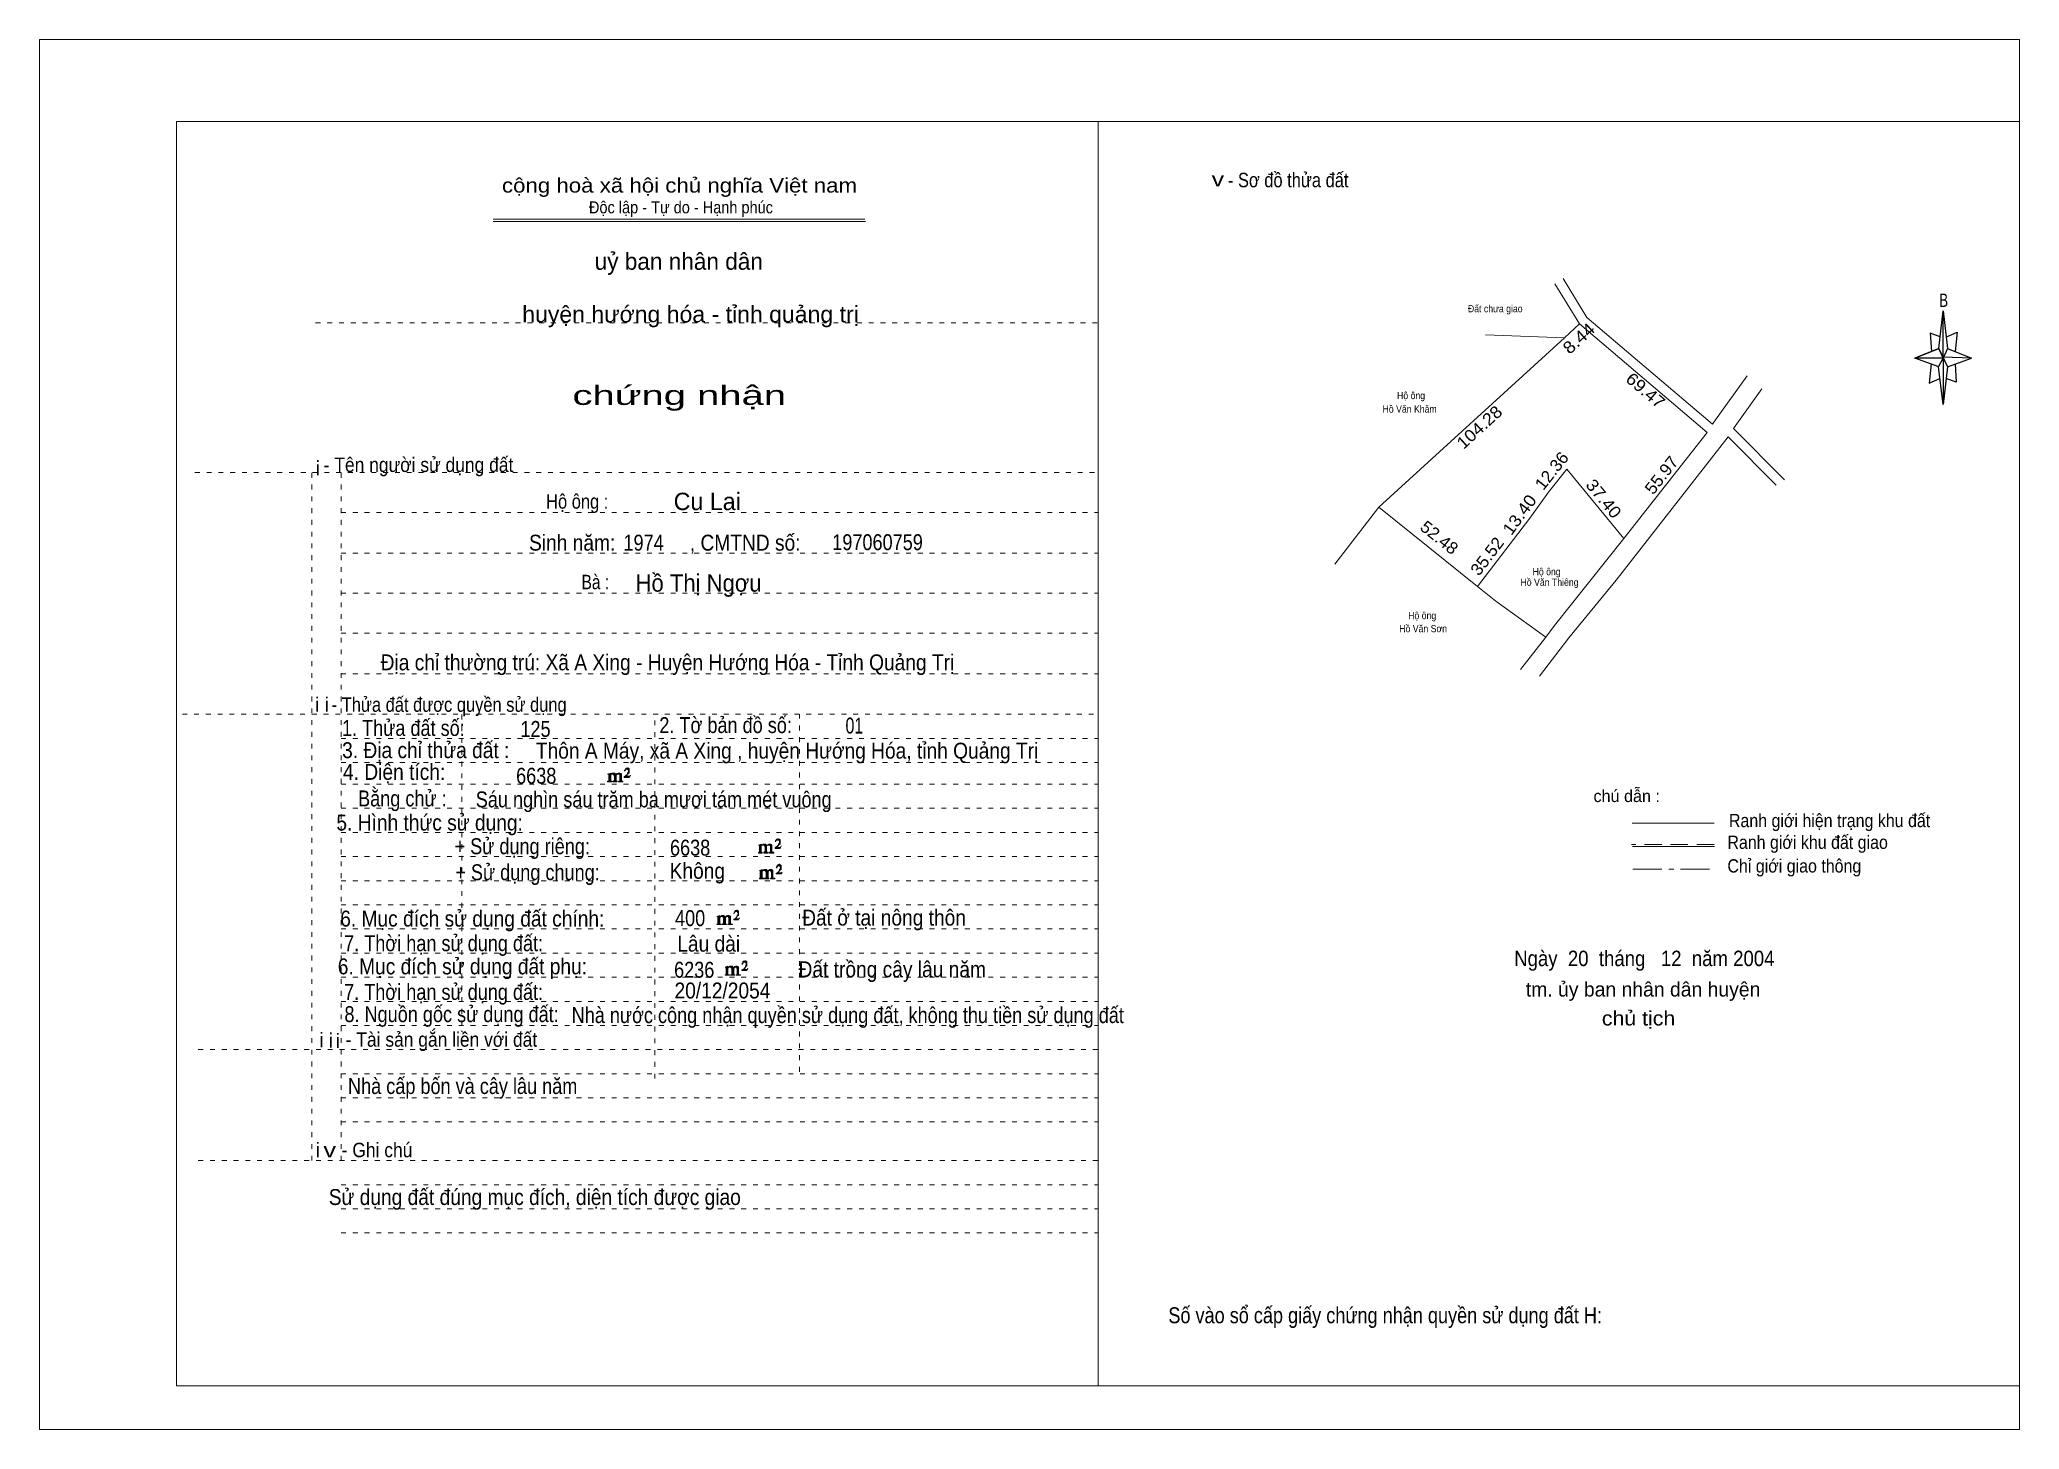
# Model space of a CAD drawing. Header units: centimetres. Extents: x -0.5 to 40.6, y -0.5 to 28.3.
import ezdxf
from ezdxf.enums import TextEntityAlignment as Align

# ---------------------------------------------------------------- set-up
doc = ezdxf.new("R2010")
doc.units = ezdxf.units.CM
doc.header["$LTSCALE"] = 0.12
for name, pattern in [('DOT_DASHED', [7.7, 5, -1.2, 0.3, -1.2]), ('DOTTED', [1.5, 0.3, -1.2]), ('MEDIUM_DASHED', [4.5, 3, -1.5])]:
    doc.linetypes.add(name, pattern=pattern)
for name, color, linetype, lineweight in [('1', 7, 'DOTTED', 13), ('22', 7, 'Continuous', 13), ('50', 7, 'Continuous', 13)]:
    doc.layers.add(name, color=color, linetype=linetype, lineweight=lineweight)

msp = doc.modelspace()

# ---------------------------------------------------------------- hatches: boundary and pattern name
at = {"layer": '50'}
for points in [[(11.74, 12.97), (11.77, 13.02), (11.77, 13.02), (11.76, 13), (11.74, 13), (11.73, 13), (11.68, 13), (11.71, 13.04), (11.72, 13.05), (11.74, 13.06), (11.74, 13.08), (11.74, 13.1), (11.74, 13.12), (11.74, 13.13), (11.74, 13.15), (11.73, 13.16), (11.72, 13.16), (11.71, 13.17), (11.7, 13.17), (11.68, 13.16), (11.68, 13.16), (11.67, 13.15), (11.66, 13.13), (11.64, 13.11), (11.66, 13.11), (11.66, 13.13), (11.67, 13.13), (11.68, 13.14), (11.7, 13.14), (11.71, 13.14), (11.72, 13.13), (11.73, 13.13), (11.73, 13.1), (11.73, 13.08), (11.71, 13.06), (11.71, 13.04), (11.7, 13.03), (11.64, 12.98), (11.64, 12.97)], [(11.32, 12.91), (11.32, 12.9), (11.32, 12.89), (11.3, 12.89), (11.29, 12.89), (11.29, 12.88), (11.38, 12.88), (11.38, 12.89), (11.37, 12.89), (11.36, 12.89), (11.36, 12.9), (11.36, 12.91), (11.36, 13.02), (11.36, 13.03), (11.37, 13.04), (11.39, 13.04), (11.4, 13.04), (11.41, 13.04), (11.42, 13.03), (11.44, 13), (11.44, 12.91), (11.42, 12.9), (11.42, 12.89), (11.41, 12.89), (11.4, 12.89), (11.4, 12.88), (11.49, 12.88), (11.49, 12.89), (11.48, 12.89), (11.47, 12.89), (11.47, 12.9), (11.47, 12.91), (11.47, 13.02), (11.49, 13.04), (11.5, 13.04), (11.51, 13.04), (11.54, 13.04), (11.54, 13.03), (11.55, 13.02), (11.55, 13), (11.55, 12.91), (11.55, 12.9), (11.54, 12.89), (11.54, 12.89), (11.52, 12.89), (11.52, 12.88), (11.61, 12.88), (11.61, 12.89), (11.6, 12.89), (11.59, 12.89), (11.58, 12.9), (11.58, 12.91), (11.58, 12.98), (11.58, 13.03), (11.58, 13.04), (11.57, 13.05), (11.55, 13.06), (11.52, 13.06), (11.51, 13.06), (11.49, 13.05), (11.46, 13.03), (11.46, 13.04), (11.45, 13.06), (11.44, 13.06), (11.42, 13.06), (11.4, 13.06), (11.39, 13.06), (11.37, 13.04), (11.36, 13.04), (11.36, 13.03), (11.36, 13.03), (11.36, 13.04), (11.36, 13.06), (11.29, 13.04), (11.29, 13.04), (11.3, 13.04), (11.32, 13.03), (11.32, 13.02), (11.32, 13.01)], [(14.44, 11.44), (14.44, 11.43), (14.44, 11.42), (14.43, 11.42), (14.42, 11.42), (14.42, 11.4), (14.5, 11.4), (14.5, 11.42), (14.49, 11.42), (14.48, 11.42), (14.48, 11.43), (14.48, 11.44), (14.48, 11.55), (14.48, 11.56), (14.49, 11.57), (14.52, 11.57), (14.53, 11.57), (14.54, 11.57), (14.55, 11.56), (14.56, 11.52), (14.56, 11.44), (14.55, 11.43), (14.55, 11.42), (14.54, 11.42), (14.53, 11.42), (14.53, 11.4), (14.62, 11.4), (14.62, 11.42), (14.6, 11.42), (14.59, 11.42), (14.59, 11.43), (14.59, 11.44), (14.59, 11.55), (14.62, 11.57), (14.63, 11.57), (14.64, 11.57), (14.66, 11.57), (14.66, 11.56), (14.67, 11.55), (14.67, 11.52), (14.67, 11.44), (14.67, 11.43), (14.66, 11.42), (14.66, 11.42), (14.65, 11.42), (14.65, 11.4), (14.74, 11.4), (14.74, 11.42), (14.72, 11.42), (14.71, 11.42), (14.7, 11.43), (14.7, 11.44), (14.7, 11.51), (14.7, 11.56), (14.7, 11.57), (14.69, 11.58), (14.67, 11.59), (14.65, 11.59), (14.64, 11.59), (14.62, 11.58), (14.58, 11.56), (14.58, 11.57), (14.57, 11.59), (14.56, 11.59), (14.55, 11.59), (14.53, 11.59), (14.52, 11.59), (14.49, 11.57), (14.48, 11.57), (14.48, 11.56), (14.48, 11.56), (14.48, 11.57), (14.48, 11.59), (14.42, 11.57), (14.42, 11.57), (14.43, 11.57), (14.44, 11.56), (14.44, 11.55), (14.44, 11.54)], [(14.87, 11.5), (14.89, 11.55), (14.89, 11.55), (14.88, 11.52), (14.87, 11.52), (14.86, 11.52), (14.8, 11.52), (14.84, 11.57), (14.85, 11.58), (14.87, 11.59), (14.87, 11.61), (14.87, 11.62), (14.87, 11.65), (14.87, 11.66), (14.87, 11.68), (14.86, 11.69), (14.85, 11.69), (14.84, 11.7), (14.82, 11.7), (14.8, 11.69), (14.8, 11.69), (14.79, 11.68), (14.78, 11.66), (14.77, 11.64), (14.78, 11.64), (14.78, 11.66), (14.79, 11.66), (14.8, 11.67), (14.82, 11.67), (14.84, 11.67), (14.85, 11.66), (14.86, 11.66), (14.86, 11.62), (14.86, 11.61), (14.84, 11.59), (14.84, 11.57), (14.82, 11.56), (14.77, 11.51), (14.77, 11.5)], [(14.89, 10.97), (14.91, 11.01), (14.91, 11.01), (14.9, 10.99), (14.89, 10.99), (14.88, 10.99), (14.82, 10.99), (14.86, 11.04), (14.87, 11.05), (14.89, 11.06), (14.89, 11.08), (14.89, 11.09), (14.89, 11.11), (14.89, 11.12), (14.89, 11.15), (14.88, 11.16), (14.87, 11.16), (14.86, 11.17), (14.85, 11.17), (14.82, 11.16), (14.82, 11.16), (14.81, 11.15), (14.8, 11.12), (14.79, 11.1), (14.8, 11.1), (14.8, 11.12), (14.81, 11.12), (14.82, 11.14), (14.85, 11.14), (14.86, 11.14), (14.87, 11.12), (14.88, 11.12), (14.88, 11.09), (14.88, 11.08), (14.86, 11.06), (14.86, 11.04), (14.85, 11.02), (14.79, 10.98), (14.79, 10.97)], [(14.46, 10.9), (14.46, 10.89), (14.46, 10.88), (14.45, 10.88), (14.44, 10.88), (14.44, 10.87), (14.53, 10.87), (14.53, 10.88), (14.52, 10.88), (14.5, 10.88), (14.5, 10.89), (14.5, 10.9), (14.5, 11.01), (14.5, 11.02), (14.52, 11.04), (14.54, 11.04), (14.55, 11.04), (14.56, 11.04), (14.57, 11.02), (14.58, 10.99), (14.58, 10.9), (14.57, 10.89), (14.57, 10.88), (14.56, 10.88), (14.55, 10.88), (14.55, 10.87), (14.64, 10.87), (14.64, 10.88), (14.63, 10.88), (14.62, 10.88), (14.62, 10.89), (14.62, 10.9), (14.62, 11.01), (14.64, 11.04), (14.65, 11.04), (14.66, 11.04), (14.68, 11.04), (14.68, 11.02), (14.69, 11.01), (14.69, 10.99), (14.69, 10.9), (14.69, 10.89), (14.68, 10.88), (14.68, 10.88), (14.67, 10.88), (14.67, 10.87), (14.76, 10.87), (14.76, 10.88), (14.75, 10.88), (14.74, 10.88), (14.72, 10.89), (14.72, 10.9), (14.72, 10.98), (14.72, 11.02), (14.72, 11.04), (14.71, 11.05), (14.69, 11.06), (14.67, 11.06), (14.66, 11.06), (14.64, 11.05), (14.6, 11.02), (14.6, 11.04), (14.59, 11.06), (14.58, 11.06), (14.57, 11.06), (14.55, 11.06), (14.54, 11.06), (14.52, 11.04), (14.5, 11.04), (14.5, 11.02), (14.5, 11.02), (14.5, 11.04), (14.5, 11.06), (14.44, 11.04), (14.44, 11.04), (14.45, 11.04), (14.46, 11.02), (14.46, 11.01), (14.46, 11)], [(13.58, 9.95), (13.58, 9.94), (13.58, 9.93), (13.57, 9.93), (13.56, 9.93), (13.56, 9.92), (13.65, 9.92), (13.65, 9.93), (13.64, 9.93), (13.62, 9.93), (13.62, 9.94), (13.62, 9.95), (13.62, 10.06), (13.62, 10.07), (13.64, 10.09), (13.66, 10.09), (13.67, 10.09), (13.68, 10.09), (13.69, 10.07), (13.7, 10.04), (13.7, 9.95), (13.69, 9.94), (13.69, 9.93), (13.68, 9.93), (13.67, 9.93), (13.67, 9.92), (13.76, 9.92), (13.76, 9.93), (13.75, 9.93), (13.74, 9.93), (13.74, 9.94), (13.74, 9.95), (13.74, 10.06), (13.76, 10.09), (13.77, 10.09), (13.78, 10.09), (13.8, 10.09), (13.8, 10.07), (13.81, 10.06), (13.81, 10.04), (13.81, 9.95), (13.81, 9.94), (13.8, 9.93), (13.8, 9.93), (13.79, 9.93), (13.79, 9.92), (13.88, 9.92), (13.88, 9.93), (13.87, 9.93), (13.86, 9.93), (13.84, 9.94), (13.84, 9.95), (13.84, 10.03), (13.84, 10.07), (13.84, 10.09), (13.83, 10.1), (13.81, 10.11), (13.79, 10.11), (13.78, 10.11), (13.76, 10.1), (13.72, 10.07), (13.72, 10.09), (13.71, 10.11), (13.7, 10.11), (13.69, 10.11), (13.67, 10.11), (13.66, 10.11), (13.64, 10.09), (13.62, 10.09), (13.62, 10.07), (13.62, 10.07), (13.62, 10.09), (13.62, 10.11), (13.56, 10.09), (13.56, 10.09), (13.57, 10.09), (13.58, 10.07), (13.58, 10.06), (13.58, 10.05)], [(14.01, 10.02), (14.03, 10.06), (14.03, 10.06), (14.02, 10.04), (14.01, 10.04), (14, 10.04), (13.94, 10.04), (13.98, 10.09), (13.99, 10.1), (14.01, 10.11), (14.01, 10.13), (14.01, 10.14), (14.01, 10.16), (14.01, 10.17), (14.01, 10.2), (14, 10.21), (13.99, 10.21), (13.98, 10.22), (13.97, 10.22), (13.94, 10.21), (13.94, 10.21), (13.93, 10.2), (13.92, 10.17), (13.91, 10.15), (13.92, 10.15), (13.92, 10.17), (13.93, 10.17), (13.94, 10.19), (13.97, 10.19), (13.98, 10.19), (13.99, 10.17), (14, 10.17), (14, 10.14), (14, 10.13), (13.98, 10.11), (13.98, 10.09), (13.97, 10.07), (13.91, 10.03), (13.91, 10.02)], [(13.75, 8.9), (13.75, 8.89), (13.75, 8.88), (13.74, 8.88), (13.73, 8.88), (13.73, 8.87), (13.82, 8.87), (13.82, 8.88), (13.81, 8.88), (13.79, 8.88), (13.79, 8.89), (13.79, 8.9), (13.79, 9.01), (13.79, 9.02), (13.81, 9.04), (13.83, 9.04), (13.84, 9.04), (13.85, 9.04), (13.86, 9.02), (13.87, 8.99), (13.87, 8.9), (13.86, 8.89), (13.86, 8.88), (13.85, 8.88), (13.84, 8.88), (13.84, 8.87), (13.93, 8.87), (13.93, 8.88), (13.92, 8.88), (13.91, 8.88), (13.91, 8.89), (13.91, 8.9), (13.91, 9.01), (13.93, 9.04), (13.94, 9.04), (13.95, 9.04), (13.97, 9.04), (13.97, 9.02), (13.98, 9.01), (13.98, 8.99), (13.98, 8.9), (13.98, 8.89), (13.97, 8.88), (13.97, 8.88), (13.96, 8.88), (13.96, 8.87), (14.05, 8.87), (14.05, 8.88), (14.04, 8.88), (14.03, 8.88), (14.01, 8.89), (14.01, 8.9), (14.01, 8.98), (14.01, 9.02), (14.01, 9.04), (14, 9.05), (13.98, 9.06), (13.96, 9.06), (13.95, 9.06), (13.93, 9.05), (13.89, 9.02), (13.89, 9.04), (13.88, 9.06), (13.87, 9.06), (13.86, 9.06), (13.84, 9.06), (13.83, 9.06), (13.81, 9.04), (13.79, 9.04), (13.79, 9.02), (13.79, 9.02), (13.79, 9.04), (13.79, 9.06), (13.73, 9.04), (13.73, 9.04), (13.74, 9.04), (13.75, 9.02), (13.75, 9.01), (13.75, 9)], [(14.18, 8.97), (14.2, 9.01), (14.2, 9.01), (14.19, 8.99), (14.18, 8.99), (14.17, 8.99), (14.11, 8.99), (14.15, 9.04), (14.16, 9.05), (14.18, 9.06), (14.18, 9.08), (14.18, 9.09), (14.18, 9.11), (14.18, 9.12), (14.18, 9.15), (14.17, 9.16), (14.16, 9.16), (14.15, 9.17), (14.14, 9.17), (14.11, 9.16), (14.11, 9.16), (14.1, 9.15), (14.09, 9.12), (14.08, 9.1), (14.09, 9.1), (14.09, 9.12), (14.1, 9.12), (14.11, 9.14), (14.14, 9.14), (14.15, 9.14), (14.16, 9.12), (14.17, 9.12), (14.17, 9.09), (14.17, 9.08), (14.15, 9.06), (14.15, 9.04), (14.14, 9.02), (14.08, 8.98), (14.08, 8.97)]]:
    msp.add_hatch(color=256, dxfattribs=at).paths.add_polyline_path(points)

# ---------------------------------------------------------------- linework, layer by layer
at = {"layer": '1', "linetype": 'Continuous'}
for p, q in [((2.36, 0.36), (2.36, 26.56)), ((2.36, 26.56), (40.56, 26.56)), ((21.46, 0.36), (21.46, 26.56)), ((40.56, 0.36), (40.56, 26.56)), ((8.92, 24.54), (16.63, 24.54)), ((8.92, 24.49), (16.64, 24.49)), ((2.36, 0.36), (40.56, 0.36))]:
    msp.add_line(p, q, dxfattribs=at)
at = {"layer": '1'}
for p, q in [((5.24, 22.39), (21.46, 22.39)), ((2.74, 19.29), (21.46, 19.29)), ((5.16, 5.03), (5.16, 19.29)), ((5.77, 5.03), (5.77, 19.29)), ((5.77, 18.46), (21.46, 18.46)), ((5.77, 17.62), (21.46, 17.62)), ((5.77, 16.79), (21.46, 16.79)), ((5.77, 15.96), (21.46, 15.96)), ((5.77, 15.12), (21.46, 15.12)), ((2.48, 14.28), (21.46, 14.28)), ((8.27, 7.83), (8.27, 14.28)), ((12.27, 6.73), (12.27, 14.28)), ((15.27, 6.87), (15.27, 14.28)), ((5.77, 13.78), (21.46, 13.78)), ((5.77, 13.28), (21.46, 13.28)), ((5.77, 12.83), (21.46, 12.83)), ((5.77, 12.33), (21.46, 12.33)), ((5.77, 11.83), (21.46, 11.83)), ((5.77, 11.33), (21.46, 11.33)), ((5.77, 10.83), (21.46, 10.83)), ((5.77, 10.33), (21.46, 10.33)), ((5.77, 9.83), (21.46, 9.83)), ((5.77, 9.33), (21.46, 9.33)), ((5.77, 8.83), (21.46, 8.83)), ((5.77, 8.33), (21.46, 8.33)), ((5.77, 7.83), (21.46, 7.83)), ((2.81, 7.33), (21.46, 7.33)), ((5.77, 6.83), (21.46, 6.83)), ((5.77, 6.33), (21.46, 6.33)), ((5.77, 5.83), (21.46, 5.83)), ((2.81, 5.03), (21.46, 5.03)), ((5.77, 4.53), (21.46, 4.53)), ((5.77, 4.03), (21.46, 4.03)), ((5.77, 3.53), (21.46, 3.53))]:
    msp.add_line(p, q, dxfattribs=at)
at = {"layer": '1', "linetype": 'Continuous'}
msp.add_lwpolyline([(-0.48, -0.54), (40.56, -0.54), (40.56, 28.26), (-0.48, 28.26)], close=True, dxfattribs=at)
at = {"layer": '22'}
for p, q in [((31.44, 22.37), (30.93, 23.2)), ((31.13, 22.08), (29.49, 22.14)), ((27.28, 18.57), (26.37, 17.39)), ((29.33, 16.93), (27.28, 18.57)), ((31.22, 15.86), (32.2, 17.06)), ((30.22, 15.21), (30.74, 15.88)), ((30.61, 15.07), (31.22, 15.86))]:
    msp.add_line(p, q, dxfattribs=at)
for points in [[(34.92, 21.29), (34.26, 20.38), (34.2, 20.29), (31.59, 22.5), (31.1, 23.31)], [(31.44, 22.37), (31.13, 22.08), (27.28, 18.57)], [(32.36, 17.92), (34.09, 20.12), (31.44, 22.37)], [(35.69, 19.14), (34.63, 20.2), (35.22, 21.02)], [(32.2, 17.06), (34.52, 20.03), (35.52, 19.03)], [(32.36, 17.92), (31.18, 19.36), (30.8, 18.88), (30.41, 18.34), (29.33, 16.93)], [(30.74, 15.88), (30.92, 16.12), (32.36, 17.92)], [(30.74, 15.88), (29.71, 16.62), (29.33, 16.93)]]:
    msp.add_lwpolyline(points, dxfattribs=at)
msp.add_lwpolyline([(31.13, 22.08), (31.44, 22.37), (34.09, 20.12), (32.36, 17.92), (31.18, 19.36), (30.8, 18.88), (30.41, 18.34), (29.33, 16.93), (27.28, 18.57)], close=True, dxfattribs=at)
at = {"layer": '50', "lineweight": 25}
for p, q in [((38.89, 21.86), (38.98, 22.64)), ((39.07, 21.86), (39.57, 21.66)), ((38.89, 21.48), (38.39, 21.66)), ((39.07, 21.48), (38.98, 20.7)), ((39.23, 21.54), (39.25, 21.16)), ((39.25, 21.16), (39.04, 21.24))]:
    msp.add_line(p, q, dxfattribs=at)
at = {"layer": '50'}
for p, q in [((34.23, 12.02), (32.53, 12.02)), ((34.24, 11.54), (32.54, 11.54))]:
    msp.add_line(p, q, dxfattribs=at)
at = {"layer": '50', "linetype": 'MEDIUM_DASHED'}
msp.add_line((34.23, 11.58), (32.52, 11.58), dxfattribs=at)
at = {"layer": '50', "linetype": 'DOT_DASHED'}
msp.add_line((32.55, 11.07), (34.26, 11.07), dxfattribs=at)
at = {"layer": '50', "lineweight": 25}
for points in [[(38.98, 22.64), (39.07, 21.86), (38.98, 21.66)], [(38.98, 21.66), (38.39, 21.66), (38.89, 21.86), (39.07, 21.48), (39.57, 21.66), (38.98, 21.68)], [(38.98, 21.66), (38.98, 20.7), (38.88, 21.48)]]:
    msp.add_lwpolyline(points, close=True, dxfattribs=at)
for points in [[(38.92, 22.1), (38.71, 22.18), (38.74, 21.8)], [(39.05, 22.1), (39.27, 22.2), (39.23, 21.8)], [(38.98, 21.66), (38.89, 21.86), (38.39, 21.66)], [(38.73, 21.54), (38.69, 21.14), (38.91, 21.24)], [(38.98, 21.66), (39.07, 21.48), (39.57, 21.66)]]:
    msp.add_lwpolyline(points, dxfattribs=at)
at = {"layer": '50'}
for points in [[(11.74, 12.97), (11.77, 13.02), (11.77, 13.02), (11.76, 13), (11.74, 13), (11.73, 13), (11.68, 13), (11.71, 13.04), (11.72, 13.05), (11.74, 13.06), (11.74, 13.08), (11.74, 13.1), (11.74, 13.12), (11.74, 13.13), (11.74, 13.15), (11.73, 13.16), (11.72, 13.16), (11.71, 13.17), (11.7, 13.17), (11.68, 13.16), (11.68, 13.16), (11.67, 13.15), (11.66, 13.13), (11.64, 13.11), (11.66, 13.11), (11.66, 13.13), (11.67, 13.13), (11.68, 13.14), (11.7, 13.14), (11.71, 13.14), (11.72, 13.13), (11.73, 13.13), (11.73, 13.1), (11.73, 13.08), (11.71, 13.06), (11.71, 13.04), (11.7, 13.03), (11.64, 12.98), (11.64, 12.97)], [(11.32, 12.91), (11.32, 12.9), (11.32, 12.89), (11.3, 12.89), (11.29, 12.89), (11.29, 12.88), (11.38, 12.88), (11.38, 12.89), (11.37, 12.89), (11.36, 12.89), (11.36, 12.9), (11.36, 12.91), (11.36, 13.02), (11.36, 13.03), (11.37, 13.04), (11.39, 13.04), (11.4, 13.04), (11.41, 13.04), (11.42, 13.03), (11.44, 13), (11.44, 12.91), (11.42, 12.9), (11.42, 12.89), (11.41, 12.89), (11.4, 12.89), (11.4, 12.88), (11.49, 12.88), (11.49, 12.89), (11.48, 12.89), (11.47, 12.89), (11.47, 12.9), (11.47, 12.91), (11.47, 13.02), (11.49, 13.04), (11.5, 13.04), (11.51, 13.04), (11.54, 13.04), (11.54, 13.03), (11.55, 13.02), (11.55, 13), (11.55, 12.91), (11.55, 12.9), (11.54, 12.89), (11.54, 12.89), (11.52, 12.89), (11.52, 12.88), (11.61, 12.88), (11.61, 12.89), (11.6, 12.89), (11.59, 12.89), (11.58, 12.9), (11.58, 12.91), (11.58, 12.98), (11.58, 13.03), (11.58, 13.04), (11.57, 13.05), (11.55, 13.06), (11.52, 13.06), (11.51, 13.06), (11.49, 13.05), (11.46, 13.03), (11.46, 13.04), (11.45, 13.06), (11.44, 13.06), (11.42, 13.06), (11.4, 13.06), (11.39, 13.06), (11.37, 13.04), (11.36, 13.04), (11.36, 13.03), (11.36, 13.03), (11.36, 13.04), (11.36, 13.06), (11.29, 13.04), (11.29, 13.04), (11.3, 13.04), (11.32, 13.03), (11.32, 13.02), (11.32, 13.01)], [(14.44, 11.44), (14.44, 11.43), (14.44, 11.42), (14.43, 11.42), (14.42, 11.42), (14.42, 11.4), (14.5, 11.4), (14.5, 11.42), (14.49, 11.42), (14.48, 11.42), (14.48, 11.43), (14.48, 11.44), (14.48, 11.55), (14.48, 11.56), (14.49, 11.57), (14.52, 11.57), (14.53, 11.57), (14.54, 11.57), (14.55, 11.56), (14.56, 11.52), (14.56, 11.44), (14.55, 11.43), (14.55, 11.42), (14.54, 11.42), (14.53, 11.42), (14.53, 11.4), (14.62, 11.4), (14.62, 11.42), (14.6, 11.42), (14.59, 11.42), (14.59, 11.43), (14.59, 11.44), (14.59, 11.55), (14.62, 11.57), (14.63, 11.57), (14.64, 11.57), (14.66, 11.57), (14.66, 11.56), (14.67, 11.55), (14.67, 11.52), (14.67, 11.44), (14.67, 11.43), (14.66, 11.42), (14.66, 11.42), (14.65, 11.42), (14.65, 11.4), (14.74, 11.4), (14.74, 11.42), (14.72, 11.42), (14.71, 11.42), (14.7, 11.43), (14.7, 11.44), (14.7, 11.51), (14.7, 11.56), (14.7, 11.57), (14.69, 11.58), (14.67, 11.59), (14.65, 11.59), (14.64, 11.59), (14.62, 11.58), (14.58, 11.56), (14.58, 11.57), (14.57, 11.59), (14.56, 11.59), (14.55, 11.59), (14.53, 11.59), (14.52, 11.59), (14.49, 11.57), (14.48, 11.57), (14.48, 11.56), (14.48, 11.56), (14.48, 11.57), (14.48, 11.59), (14.42, 11.57), (14.42, 11.57), (14.43, 11.57), (14.44, 11.56), (14.44, 11.55), (14.44, 11.54)], [(14.87, 11.5), (14.89, 11.55), (14.89, 11.55), (14.88, 11.52), (14.87, 11.52), (14.86, 11.52), (14.8, 11.52), (14.84, 11.57), (14.85, 11.58), (14.87, 11.59), (14.87, 11.61), (14.87, 11.62), (14.87, 11.65), (14.87, 11.66), (14.87, 11.68), (14.86, 11.69), (14.85, 11.69), (14.84, 11.7), (14.82, 11.7), (14.8, 11.69), (14.8, 11.69), (14.79, 11.68), (14.78, 11.66), (14.77, 11.64), (14.78, 11.64), (14.78, 11.66), (14.79, 11.66), (14.8, 11.67), (14.82, 11.67), (14.84, 11.67), (14.85, 11.66), (14.86, 11.66), (14.86, 11.62), (14.86, 11.61), (14.84, 11.59), (14.84, 11.57), (14.82, 11.56), (14.77, 11.51), (14.77, 11.5)], [(14.89, 10.97), (14.91, 11.01), (14.91, 11.01), (14.9, 10.99), (14.89, 10.99), (14.88, 10.99), (14.82, 10.99), (14.86, 11.04), (14.87, 11.05), (14.89, 11.06), (14.89, 11.08), (14.89, 11.09), (14.89, 11.11), (14.89, 11.12), (14.89, 11.15), (14.88, 11.16), (14.87, 11.16), (14.86, 11.17), (14.85, 11.17), (14.82, 11.16), (14.82, 11.16), (14.81, 11.15), (14.8, 11.12), (14.79, 11.1), (14.8, 11.1), (14.8, 11.12), (14.81, 11.12), (14.82, 11.14), (14.85, 11.14), (14.86, 11.14), (14.87, 11.12), (14.88, 11.12), (14.88, 11.09), (14.88, 11.08), (14.86, 11.06), (14.86, 11.04), (14.85, 11.02), (14.79, 10.98), (14.79, 10.97)], [(14.46, 10.9), (14.46, 10.89), (14.46, 10.88), (14.45, 10.88), (14.44, 10.88), (14.44, 10.87), (14.53, 10.87), (14.53, 10.88), (14.52, 10.88), (14.5, 10.88), (14.5, 10.89), (14.5, 10.9), (14.5, 11.01), (14.5, 11.02), (14.52, 11.04), (14.54, 11.04), (14.55, 11.04), (14.56, 11.04), (14.57, 11.02), (14.58, 10.99), (14.58, 10.9), (14.57, 10.89), (14.57, 10.88), (14.56, 10.88), (14.55, 10.88), (14.55, 10.87), (14.64, 10.87), (14.64, 10.88), (14.63, 10.88), (14.62, 10.88), (14.62, 10.89), (14.62, 10.9), (14.62, 11.01), (14.64, 11.04), (14.65, 11.04), (14.66, 11.04), (14.68, 11.04), (14.68, 11.02), (14.69, 11.01), (14.69, 10.99), (14.69, 10.9), (14.69, 10.89), (14.68, 10.88), (14.68, 10.88), (14.67, 10.88), (14.67, 10.87), (14.76, 10.87), (14.76, 10.88), (14.75, 10.88), (14.74, 10.88), (14.72, 10.89), (14.72, 10.9), (14.72, 10.98), (14.72, 11.02), (14.72, 11.04), (14.71, 11.05), (14.69, 11.06), (14.67, 11.06), (14.66, 11.06), (14.64, 11.05), (14.6, 11.02), (14.6, 11.04), (14.59, 11.06), (14.58, 11.06), (14.57, 11.06), (14.55, 11.06), (14.54, 11.06), (14.52, 11.04), (14.5, 11.04), (14.5, 11.02), (14.5, 11.02), (14.5, 11.04), (14.5, 11.06), (14.44, 11.04), (14.44, 11.04), (14.45, 11.04), (14.46, 11.02), (14.46, 11.01), (14.46, 11)], [(13.58, 9.95), (13.58, 9.94), (13.58, 9.93), (13.57, 9.93), (13.56, 9.93), (13.56, 9.92), (13.65, 9.92), (13.65, 9.93), (13.64, 9.93), (13.62, 9.93), (13.62, 9.94), (13.62, 9.95), (13.62, 10.06), (13.62, 10.07), (13.64, 10.09), (13.66, 10.09), (13.67, 10.09), (13.68, 10.09), (13.69, 10.07), (13.7, 10.04), (13.7, 9.95), (13.69, 9.94), (13.69, 9.93), (13.68, 9.93), (13.67, 9.93), (13.67, 9.92), (13.76, 9.92), (13.76, 9.93), (13.75, 9.93), (13.74, 9.93), (13.74, 9.94), (13.74, 9.95), (13.74, 10.06), (13.76, 10.09), (13.77, 10.09), (13.78, 10.09), (13.8, 10.09), (13.8, 10.07), (13.81, 10.06), (13.81, 10.04), (13.81, 9.95), (13.81, 9.94), (13.8, 9.93), (13.8, 9.93), (13.79, 9.93), (13.79, 9.92), (13.88, 9.92), (13.88, 9.93), (13.87, 9.93), (13.86, 9.93), (13.84, 9.94), (13.84, 9.95), (13.84, 10.03), (13.84, 10.07), (13.84, 10.09), (13.83, 10.1), (13.81, 10.11), (13.79, 10.11), (13.78, 10.11), (13.76, 10.1), (13.72, 10.07), (13.72, 10.09), (13.71, 10.11), (13.7, 10.11), (13.69, 10.11), (13.67, 10.11), (13.66, 10.11), (13.64, 10.09), (13.62, 10.09), (13.62, 10.07), (13.62, 10.07), (13.62, 10.09), (13.62, 10.11), (13.56, 10.09), (13.56, 10.09), (13.57, 10.09), (13.58, 10.07), (13.58, 10.06), (13.58, 10.05)], [(14.01, 10.02), (14.03, 10.06), (14.03, 10.06), (14.02, 10.04), (14.01, 10.04), (14, 10.04), (13.94, 10.04), (13.98, 10.09), (13.99, 10.1), (14.01, 10.11), (14.01, 10.13), (14.01, 10.14), (14.01, 10.16), (14.01, 10.17), (14.01, 10.2), (14, 10.21), (13.99, 10.21), (13.98, 10.22), (13.97, 10.22), (13.94, 10.21), (13.94, 10.21), (13.93, 10.2), (13.92, 10.17), (13.91, 10.15), (13.92, 10.15), (13.92, 10.17), (13.93, 10.17), (13.94, 10.19), (13.97, 10.19), (13.98, 10.19), (13.99, 10.17), (14, 10.17), (14, 10.14), (14, 10.13), (13.98, 10.11), (13.98, 10.09), (13.97, 10.07), (13.91, 10.03), (13.91, 10.02)], [(13.75, 8.9), (13.75, 8.89), (13.75, 8.88), (13.74, 8.88), (13.73, 8.88), (13.73, 8.87), (13.82, 8.87), (13.82, 8.88), (13.81, 8.88), (13.79, 8.88), (13.79, 8.89), (13.79, 8.9), (13.79, 9.01), (13.79, 9.02), (13.81, 9.04), (13.83, 9.04), (13.84, 9.04), (13.85, 9.04), (13.86, 9.02), (13.87, 8.99), (13.87, 8.9), (13.86, 8.89), (13.86, 8.88), (13.85, 8.88), (13.84, 8.88), (13.84, 8.87), (13.93, 8.87), (13.93, 8.88), (13.92, 8.88), (13.91, 8.88), (13.91, 8.89), (13.91, 8.9), (13.91, 9.01), (13.93, 9.04), (13.94, 9.04), (13.95, 9.04), (13.97, 9.04), (13.97, 9.02), (13.98, 9.01), (13.98, 8.99), (13.98, 8.9), (13.98, 8.89), (13.97, 8.88), (13.97, 8.88), (13.96, 8.88), (13.96, 8.87), (14.05, 8.87), (14.05, 8.88), (14.04, 8.88), (14.03, 8.88), (14.01, 8.89), (14.01, 8.9), (14.01, 8.98), (14.01, 9.02), (14.01, 9.04), (14, 9.05), (13.98, 9.06), (13.96, 9.06), (13.95, 9.06), (13.93, 9.05), (13.89, 9.02), (13.89, 9.04), (13.88, 9.06), (13.87, 9.06), (13.86, 9.06), (13.84, 9.06), (13.83, 9.06), (13.81, 9.04), (13.79, 9.04), (13.79, 9.02), (13.79, 9.02), (13.79, 9.04), (13.79, 9.06), (13.73, 9.04), (13.73, 9.04), (13.74, 9.04), (13.75, 9.02), (13.75, 9.01), (13.75, 9)], [(14.18, 8.97), (14.2, 9.01), (14.2, 9.01), (14.19, 8.99), (14.18, 8.99), (14.17, 8.99), (14.11, 8.99), (14.15, 9.04), (14.16, 9.05), (14.18, 9.06), (14.18, 9.08), (14.18, 9.09), (14.18, 9.11), (14.18, 9.12), (14.18, 9.15), (14.17, 9.16), (14.16, 9.16), (14.15, 9.17), (14.14, 9.17), (14.11, 9.16), (14.11, 9.16), (14.1, 9.15), (14.09, 9.12), (14.08, 9.1), (14.09, 9.1), (14.09, 9.12), (14.1, 9.12), (14.11, 9.14), (14.14, 9.14), (14.15, 9.14), (14.16, 9.12), (14.17, 9.12), (14.17, 9.09), (14.17, 9.08), (14.15, 9.06), (14.15, 9.04), (14.14, 9.02), (14.08, 8.98), (14.08, 8.97)]]:
    msp.add_lwpolyline(points, close=True, dxfattribs=at)

# ---------------------------------------------------------------- texts
at = {"layer": '1'}
for s, height, width, p in [('v', 0.3, 1.3, (23.945, 25.22)), ('- Sơ đồ thửa đất ', 0.3, 0.85, (25.45, 25.2)), ('cộng hoà xã hội chủ nghĩa Việt nam', 0.3, 1.15, (12.785, 25.09)), ('Độc lập - Tự do - Hạnh phúc', 0.25, 0.9, (12.815, 24.66)), ('chứng nhận', 0.4, 1.55, (12.78, 20.69)), ('- Tên người sử dụng đất', 0.3, 0.9, (7.375, 19.3)), ('- Thửa đất được quyền sử dụng', 0.3, 0.85, (8.01, 14.33)), ('- Tài sản gắn liền với đất ', 0.3, 0.9, (7.9, 7.39)), ('- Ghi chú', 0.3, 0.9, (6.515, 5.1)), ('v', 0.3, 1.3, (5.535, 5.1))]:
    msp.add_text(s, height=height, dxfattribs=dict(at, width=width)).set_placement(p, align=Align.CENTER)
for s, height, p in [('uỷ ban nhân dân', 0.35, (12.77, 23.49)), ('i', 0.3, (5.285, 19.23)), ('i', 0.3, (5.275, 14.33)), ('i', 0.3, (5.475, 14.33)), ('i', 0.3, (5.365, 7.38)), ('i', 0.3, (5.555, 7.37)), ('i', 0.3, (5.705, 7.36)), ('i', 0.3, (5.285, 5.1))]:
    msp.add_text(s, height=height, dxfattribs=at).set_placement(p, align=Align.CENTER)
at = {"layer": '22', "width": 0.9}
for s, height, p in [('Đất chưa giao', 0.1498, (29.695, 22.61)), ('Hộ ông', 0.1499, (27.95, 20.81)), ('Hồ Văn Khăm', 0.1498, (27.92, 20.53)), ('Hộ ông', 0.1499, (30.76, 17.16)), ('Hồ Văn Thiêng', 0.1499, (30.82, 16.94)), ('Hồ Văn Sơn', 0.1498, (28.2, 15.98)), ('Hộ ông', 0.1498, (28.18, 16.25))]:
    msp.add_text(s, height=height, rotation=0.036, dxfattribs=at).set_placement(p, align=Align.CENTER)
at = {"layer": '50'}
for s, height, width, p in [('B', 0.276, 0.75, (38.99, 22.72)), ('  huyện hướng hóa - tỉnh quảng trị', 0.34, 1.05, (12.88, 22.4)), ('Hộ ông :', 0.3, 0.85, (10.665, 18.54)), ('Sinh năm:              , CMTND số: ', 0.33, 0.9, (12.535, 17.67)), ('1974', 0.33, 0.85, (12.04, 17.67)), ('197060759', 0.33, 0.85, (16.89, 17.68)), ('Bà :', 0.3, 0.8, (11.04, 16.87)), ('Hồ Thị Ngợu', 0.36, 0.95, (13.18, 16.82)), ('Địa chỉ thường trú: Xã A Xing - Huyện Hướng Hóa - Tỉnh Quảng Trị', 0.33, 0.9, (12.535, 15.19)), ('1. Thửa đất số:  ', 0.33, 0.85, (7.165, 13.83)), ('125', 0.33, 0.85, (9.8, 13.81)), ('2. Tờ bản đồ số:  ', 0.33, 0.85, (13.845, 13.89)), ('01', 0.33, 0.75, (16.41, 13.88)), ('3. Địa chỉ thửa đất : ', 0.33, 0.9, (7.58, 13.37)), ('Thôn A Máy, xã A Xing , huyện Hướng Hóa, tỉnh Quảng Trị', 0.33, 0.9, (15.015, 13.36)), ('4. Diện tích: ', 0.33, 0.9, (6.925, 12.92)), ('6638', 0.33, 0.85, (9.815, 12.84)), ('Bằng chử :', 0.33, 0.85, (7.04, 12.37)), ('Sáu nghìn sáu trăm ba mươi tám mét vuông', 0.33, 0.85, (12.25, 12.35)), ('5. Hình thức sử dụng:', 0.33, 0.9, (7.605, 11.87)), ('Ranh giới hiện trạng khu đất', 0.275, 0.9, (36.625, 11.94)), ('+ Sử dụng riêng:', 0.33, 0.85, (9.525, 11.38)), ('6638', 0.33, 0.85, (13.005, 11.35)), ('Ranh giới khu đất giao', 0.275, 0.9, (36.17, 11.49)), ('+ Sử dụng chung:', 0.33, 0.85, (9.635, 10.84)), ('Không', 0.33, 0.9, (13.155, 10.87)), ('Chỉ giới giao thông', 0.275, 0.9, (35.895, 11)), ('Đất ở tại nông thôn', 0.33, 0.9, (17.025, 9.9)), ('6. Mục đích sử dụng đất chính:', 0.33, 0.9, (8.49, 9.88)), ('400', 0.33, 0.85, (13.005, 9.89)), ('7. Thời hạn sử dụng đất:', 0.33, 0.85, (7.895, 9.37)), ('Lâu dài', 0.33, 0.9, (13.39, 9.36)), ('6. Mục đích sử dụng đất phụ:', 0.33, 0.9, (8.285, 8.89)), ('6236', 0.33, 0.85, (13.09, 8.82)), ('Đất trồng cây lâu năm', 0.33, 0.9, (17.195, 8.83)), ('Ngày  20  tháng   12  năm 2004', 0.32, 0.9, (32.785, 9.06)), ('7. Thời hạn sử dụng đất:', 0.33, 0.85, (7.895, 8.36)), ('20/12/2054', 0.33, 0.9, (13.675, 8.39)), ('8. Nguồn gốc sử dụng đất:', 0.33, 0.85, (8.06, 7.9)), ('Nhà nước công nhận quyền sử dụng đất, không thu tiền sử dụng đất ', 0.33, 0.85, (16.325, 7.88)), ('chủ tịch', 0.3, 1.1, (32.665, 7.83)), ('Nhà cấp bốn và cây lâu năm', 0.33, 0.85, (8.29, 6.41)), ('Sử dụng đất đúng mục đích, diện tích được giao', 0.33, 0.9, (9.785, 4.11)), ('Số vào sổ cấp giấy chứng nhận quyền sử dụng đất H: ', 0.33, 0.85, (27.465, 1.66))]:
    msp.add_text(s, height=height, dxfattribs=dict(at, width=width)).set_placement(p, align=Align.CENTER)
for s, height, rotation, width, p in [('8.44', 0.25, 42.406, 1.15, (31.511, 21.976)), ('69.47', 0.25, 319.7, 1.1, (32.729, 20.895)), ('104.28', 0.25, 42.416, 1.1, (29.451, 20.135)), ('12.36', 0.2499, 51.637, 1.05, (30.963, 19.247)), ('55.97', 0.25, 51.988, 1.05, (33.24, 19.158)), ('37.40', 0.25, 309.227, 1.1, (31.845, 18.669)), ('13.40', 0.25, 54.139, 1.1, (30.299, 18.342)), ('52.48', 0.25, 321.335, 1.05, (28.457, 17.844)), ('35.52', 0.25, 52.585, 1.05, (29.625, 17.479))]:
    msp.add_text(s, height=height, rotation=rotation, dxfattribs=dict(at, width=width)).set_placement(p, align=Align.CENTER)
for s, height, p in [('Cu Lai', 0.36, (13.36, 18.51)), ('chú dẫn :', 0.25, (32.42, 12.46)), ('tm. ủy ban nhân dân huyện ', 0.3, (32.815, 8.43))]:
    msp.add_text(s, height=height, dxfattribs=at).set_placement(p, align=Align.CENTER)

doc.saveas('drawing.dxf')
